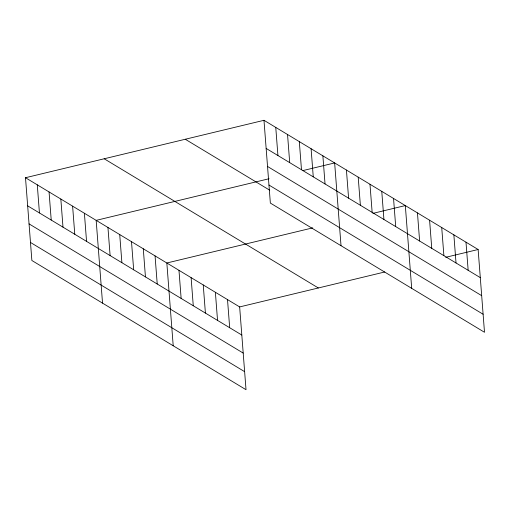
<?xml version="1.0" encoding="UTF-8"?>
<svg xmlns="http://www.w3.org/2000/svg" width="510" height="510" viewBox="0 0 510 510"><rect width="100%" height="100%" fill="white"/><g stroke="black" fill="none" stroke-linecap="round" stroke-linejoin="round"><path stroke-width="0.76" d="M25.5 177.722L239.649 306.924L246.018 389.697L31.869 260.495L25.5 177.722L263.982 120.303L478.131 249.505L484.5 332.278L270.351 203.076L263.982 120.303M269.07 178.73L96.167 220.358L102.535 303.131M303.016 170.557L334.649 162.939L341.018 245.712M312.719 227.874L166.84 262.994L173.209 345.767M372.912 213.378L405.322 205.575L411.691 288.348M239.649 306.924L384.757 271.983M445.727 257.308L478.131 249.505M266.144 148.423L480.292 277.625M267.533 166.458L481.682 295.66M268.961 185.041L483.11 314.243M185.283 139.255L269.694 190.179M104.199 158.776L318.348 287.978M27.661 205.842L241.81 335.044M29.051 223.877L243.2 353.079M30.479 242.46L244.628 371.662M465.993 242.186L468.161 270.306M453.862 234.861L456.023 262.981M441.724 227.543L443.891 255.663M429.592 220.218L431.753 248.338M417.454 212.899L419.622 241.02M393.541 198.473L395.709 226.593M381.767 191.365L383.928 219.485M369.986 184.257L372.147 212.377M358.205 177.155L360.372 205.275M346.43 170.047L348.591 198.167M322.875 155.837L325.036 183.957M311.094 148.729L313.261 176.849M299.319 141.621L301.48 169.741M287.538 134.519L289.705 162.639M275.763 127.411L277.924 155.531M227.511 299.606L229.678 327.726M215.379 292.281L217.54 320.401M203.241 284.962L205.409 313.083M191.11 277.638L193.271 305.758M178.972 270.319L181.139 298.439M155.059 255.892L157.227 284.013M143.284 248.784L145.446 276.904M131.504 241.676L133.665 269.796M119.722 234.574L121.89 262.695M107.948 227.466L110.109 255.587M84.392 213.256L86.553 241.377M72.611 206.148L74.779 234.268M60.837 199.04L62.998 227.16M49.056 191.938L51.223 220.059M37.281 184.83L39.442 212.951"/></g></svg>
